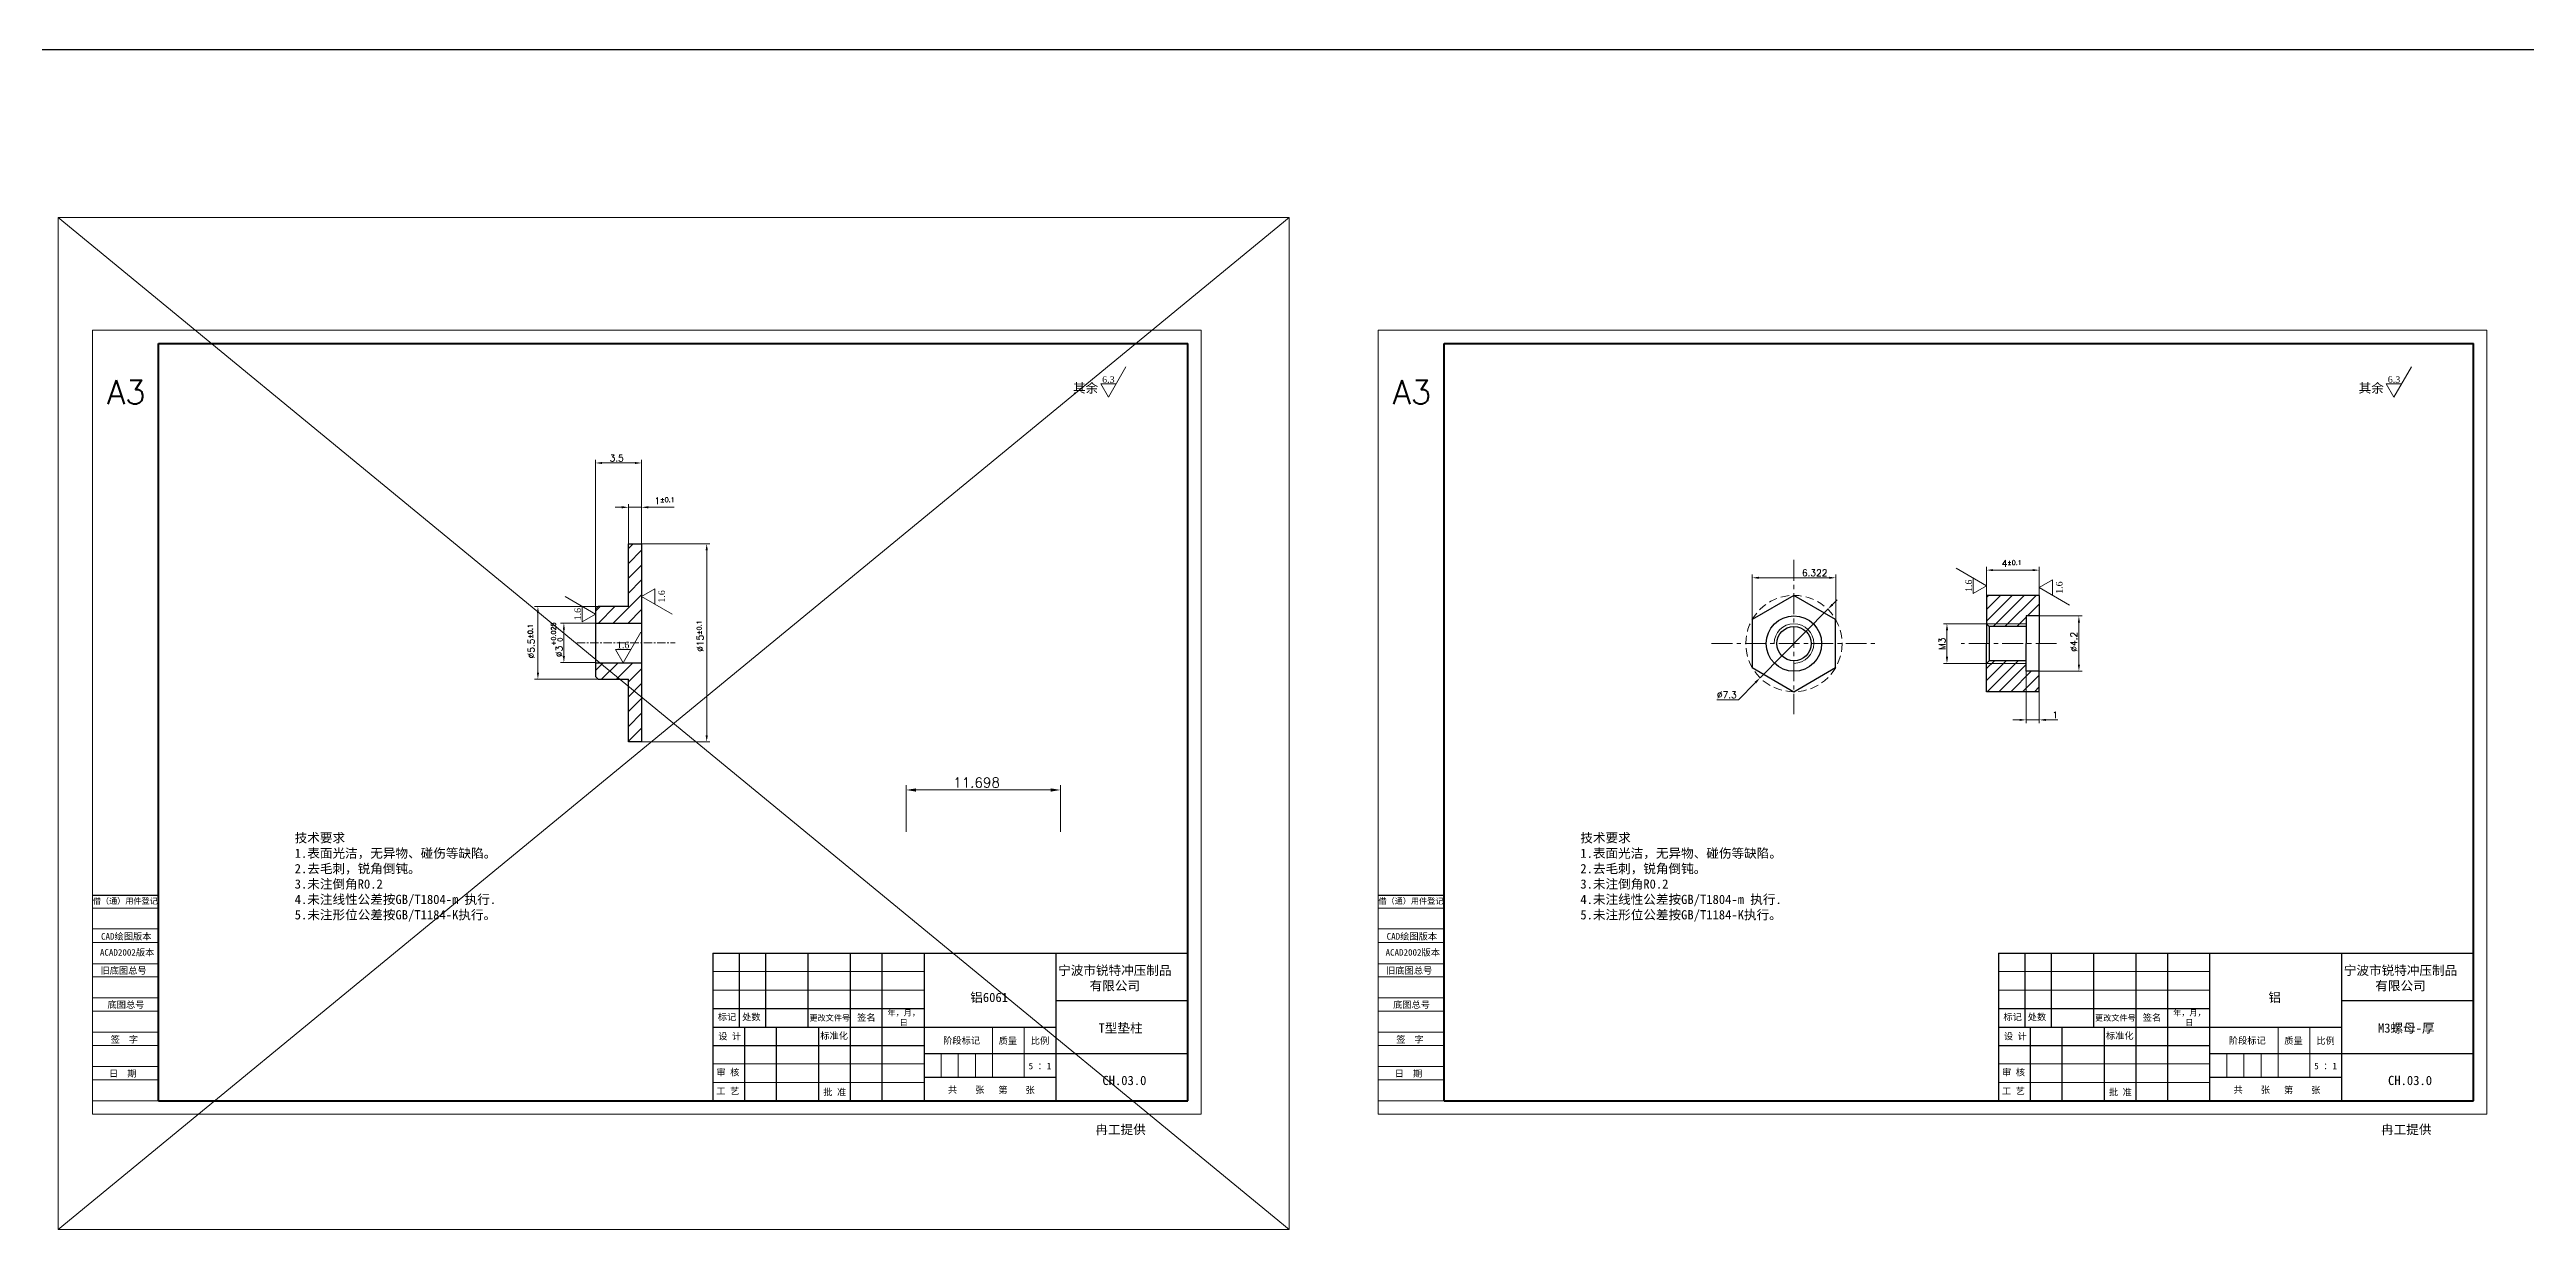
# Model space of a CAD drawing. Header units: millimetres. Extents: x 2881 to 4175, y 614 to 1739.
# Drawn here: x 3240.2 to 3427.9, y 1333 to 1422.4 of the extents above; entities that cross this region are included whole.
import ezdxf

# ---------------------------------------------------------------- set-up
doc = ezdxf.new("R2010")
doc.units = ezdxf.units.MM
doc.linetypes.add('CENTER', pattern=[50.8, 31.75, -6.35, 6.35, -6.35])
doc.linetypes.add('HIDDEN', pattern=[9.525, 6.35, -3.175])
for name, color, linetype, lineweight in [('中心线', 1, 'CENTER', 9), ('填充', 3, 'Continuous', 9), ('实线', 7, 'Continuous', 25), ('尺寸标注', 2, 'Continuous', 9), ('引导线', 6, 'Continuous', 9), ('文本', 3, 'Continuous', 15), ('粗实线', 9, 'Continuous', 50), ('虚线', 4, 'HIDDEN', 13)]:
    doc.layers.add(name, color=color, linetype=linetype, lineweight=lineweight)
doc.styles.add('st', font='txt.shx')
doc.styles.get("Standard").update_dxf_attribs({"font": 'simfang.ttf'})
doc.dimstyles.new('st0.2', dxfattribs={"dimscale": 0.2, "dimtxt": 2.5, "dimasz": 2.5, "dimexe": 1.25, "dimexo": 0, "dimtad": 1, "dimtoh": 1, "dimdec": 3, "dimdsep": 46, "dimtxsty": 'st', "dimcen": 0, "dimclrd": 256, "dimclre": 256, "dimclrt": 256, "dimadec": 4, "dimazin": 2, "dimtfac": 1, "dimtdec": 3, "dimtmove": 0, "dimatfit": 1, "dimfxl": 1, "dimlwd": -1, "dimlwe": -1, "dimarcsym": 0})
doc.dimstyles.new('st0.3', dxfattribs={"dimscale": 0.3, "dimtxt": 2.5, "dimasz": 2.5, "dimexe": 1.25, "dimexo": 0, "dimtad": 1, "dimtoh": 1, "dimdec": 3, "dimdsep": 46, "dimtxsty": 'st', "dimcen": 0, "dimclrd": 256, "dimclre": 256, "dimclrt": 256, "dimadec": 4, "dimazin": 2, "dimtfac": 1, "dimtdec": 3, "dimtmove": 0, "dimatfit": 1, "dimfxl": 1, "dimlwd": -1, "dimlwe": -1, "dimarcsym": 0})

# ---------------------------------------------------------------- blocks, each defined once
blk = doc.blocks.new('*D20')
at = {"layer": 'Defpoints', "color": 0, "ltscale": 0.2, "transparency": 16777216}
for p in [(3281.61, 1378.94), (3279.22, 1375.94), (3281.61, 1375.94)]:
    blk.add_point(p, dxfattribs=at)
at = {"layer": '尺寸标注', "ltscale": 0.2, "transparency": 16777216}
for p, q in [((3281.61, 1378.94), (3278.97, 1378.94)), ((3279.22, 1378.44), (3279.22, 1376.44)), ((3281.61, 1375.94), (3278.97, 1375.94))]:
    blk.add_line(p, q, dxfattribs=at)
for points in [[(3279.14, 1378.44), (3279.3, 1378.44), (3279.22, 1378.94)], [(3279.14, 1376.44), (3279.3, 1376.44), (3279.22, 1375.94)]]:
    blk.add_solid(points, dxfattribs=at)
at = {"layer": '尺寸标注', "ltscale": 0.2, "transparency": 16777216, "insert": (3278.68, 1377.67), "char_height": 0.5, "attachment_point": 5, "rotation": 90, "style": 'st'}
blk.add_mtext('%%C3{}{\\H0.71x;\\C3;\\S+0.025^  0;}', dxfattribs=at)
blk = doc.blocks.new('*D21')
at = {"layer": 'Defpoints', "color": 0, "ltscale": 0.2, "transparency": 16777216}
for p in [(3285.11, 1384.94), (3285.11, 1369.94), (3290.04, 1369.94)]:
    blk.add_point(p, dxfattribs=at)
at = {"layer": '尺寸标注', "ltscale": 0.2, "transparency": 16777216}
for p, q in [((3285.11, 1384.94), (3290.29, 1384.94)), ((3290.04, 1384.44), (3290.04, 1370.44)), ((3285.11, 1369.94), (3290.29, 1369.94))]:
    blk.add_line(p, q, dxfattribs=at)
for points in [[(3289.96, 1384.44), (3290.13, 1384.44), (3290.04, 1384.94)], [(3289.96, 1370.44), (3290.13, 1370.44), (3290.04, 1369.94)]]:
    blk.add_solid(points, dxfattribs=at)
at = {"layer": '尺寸标注', "ltscale": 0.2, "transparency": 16777216, "insert": (3289.54, 1377.95), "char_height": 0.5, "attachment_point": 5, "rotation": 90, "style": 'st'}
blk.add_mtext('%%c15{}{\\A0;{\\H1.5x;}{\\A2;\\H0.71x;\\C3;%%p0.1}}', dxfattribs=at)
blk = doc.blocks.new('*D22')
at = {"layer": 'Defpoints', "color": 0, "ltscale": 0.2, "transparency": 16777216}
for p in [(3285.11, 1387.71), (3284.11, 1384.94), (3285.11, 1384.94)]:
    blk.add_point(p, dxfattribs=at)
at = {"layer": '尺寸标注', "ltscale": 0.2, "transparency": 16777216}
for p, q in [((3283.61, 1387.71), (3283.11, 1387.71)), ((3284.11, 1384.94), (3284.11, 1387.96)), ((3284.11, 1387.71), (3285.11, 1387.71)), ((3285.11, 1384.94), (3285.11, 1387.96)), ((3285.61, 1387.71), (3287.58, 1387.71))]:
    blk.add_line(p, q, dxfattribs=at)
for points in [[(3283.61, 1387.8), (3283.61, 1387.63), (3284.11, 1387.71)], [(3285.61, 1387.8), (3285.61, 1387.63), (3285.11, 1387.71)]]:
    blk.add_solid(points, dxfattribs=at)
at = {"layer": '尺寸标注', "ltscale": 0.2, "transparency": 16777216, "insert": (3286.85, 1388.21), "char_height": 0.5, "attachment_point": 5, "style": 'st'}
blk.add_mtext('1{}{\\A0;{\\H1.5x;}{\\A2;\\H0.71x;\\C3;%%p0.1}}', dxfattribs=at)
blk = doc.blocks.new('*D23')
at = {"layer": 'Defpoints', "color": 0, "ltscale": 0.2, "transparency": 16777216}
for p in [(3281.81, 1380.19), (3277.25, 1374.69), (3281.81, 1374.69)]:
    blk.add_point(p, dxfattribs=at)
at = {"layer": '尺寸标注', "ltscale": 0.2, "transparency": 16777216}
for p, q in [((3281.81, 1380.19), (3277, 1380.19)), ((3277.25, 1379.69), (3277.25, 1375.19)), ((3281.81, 1374.69), (3277, 1374.69))]:
    blk.add_line(p, q, dxfattribs=at)
for points in [[(3277.17, 1379.69), (3277.34, 1379.69), (3277.25, 1380.19)], [(3277.17, 1375.19), (3277.34, 1375.19), (3277.25, 1374.69)]]:
    blk.add_solid(points, dxfattribs=at)
at = {"layer": '尺寸标注', "ltscale": 0.2, "transparency": 16777216, "insert": (3276.75, 1377.56), "char_height": 0.5, "attachment_point": 5, "rotation": 90, "style": 'st'}
blk.add_mtext('%%c5.5{}{\\A0;{\\H1.5x;}{\\A2;\\H0.71x;\\C3;%%p0.1}}', dxfattribs=at)
blk = doc.blocks.new('*D24')
at = {"layer": 'Defpoints', "color": 0, "ltscale": 0.2, "transparency": 16777216}
for p in [(3391.02, 1379.48), (3391.02, 1375.28), (3394.02, 1375.28)]:
    blk.add_point(p, dxfattribs=at)
at = {"layer": '尺寸标注', "ltscale": 0.2, "transparency": 16777216}
for p, q in [((3391.02, 1379.48), (3394.27, 1379.48)), ((3394.02, 1378.98), (3394.02, 1375.78)), ((3391.02, 1375.28), (3394.27, 1375.28))]:
    blk.add_line(p, q, dxfattribs=at)
for points in [[(3393.94, 1378.98), (3394.1, 1378.98), (3394.02, 1379.48)], [(3393.94, 1375.78), (3394.1, 1375.78), (3394.02, 1375.28)]]:
    blk.add_solid(points, dxfattribs=at)
at = {"layer": '尺寸标注', "ltscale": 0.2, "transparency": 16777216, "insert": (3393.64, 1377.52), "char_height": 0.5, "attachment_point": 5, "rotation": 90, "style": 'st'}
blk.add_mtext('%%c4.2', dxfattribs=at)
blk = doc.blocks.new('*D25')
at = {"layer": 'Defpoints', "color": 0, "ltscale": 0.2, "transparency": 16777216}
for p in [(3387.02, 1382.95), (3387.02, 1381.03), (3391.02, 1381.03)]:
    blk.add_point(p, dxfattribs=at)
at = {"layer": '尺寸标注', "ltscale": 0.2, "transparency": 16777216}
for p, q in [((3387.02, 1381.03), (3387.02, 1383.2)), ((3390.52, 1382.95), (3387.52, 1382.95)), ((3391.02, 1381.03), (3391.02, 1383.2))]:
    blk.add_line(p, q, dxfattribs=at)
for points in [[(3387.52, 1383.03), (3387.52, 1382.87), (3387.02, 1382.95)], [(3390.52, 1383.03), (3390.52, 1382.87), (3391.02, 1382.95)]]:
    blk.add_solid(points, dxfattribs=at)
at = {"layer": '尺寸标注', "ltscale": 0.2, "transparency": 16777216, "insert": (3388.93, 1383.45), "char_height": 0.5, "attachment_point": 5, "style": 'st'}
blk.add_mtext('4{}{\\A0;{\\H1.5x;}{\\A2;\\H0.71x;\\C3;%%p0.1}}', dxfattribs=at)
blk = doc.blocks.new('*D26')
at = {"layer": 'Defpoints', "color": 0, "ltscale": 0.2, "transparency": 16777216}
for p in [(3387.02, 1378.88), (3384.02, 1375.88), (3387.02, 1375.88)]:
    blk.add_point(p, dxfattribs=at)
at = {"layer": '尺寸标注', "ltscale": 0.2, "transparency": 16777216}
for p, q in [((3387.02, 1378.88), (3383.77, 1378.88)), ((3384.02, 1378.38), (3384.02, 1376.38)), ((3387.02, 1375.88), (3383.77, 1375.88))]:
    blk.add_line(p, q, dxfattribs=at)
for points in [[(3383.94, 1378.38), (3384.11, 1378.38), (3384.02, 1378.88)], [(3383.94, 1376.38), (3384.11, 1376.38), (3384.02, 1375.88)]]:
    blk.add_solid(points, dxfattribs=at)
at = {"layer": '尺寸标注', "ltscale": 0.2, "transparency": 16777216, "insert": (3383.65, 1377.36), "char_height": 0.5, "attachment_point": 5, "rotation": 90, "style": 'st'}
blk.add_mtext('M3', dxfattribs=at)
blk = doc.blocks.new('*D27')
at = {"layer": 'Defpoints', "color": 0, "ltscale": 0.2, "transparency": 16777216}
for p in [(3390.02, 1375.28), (3391.02, 1373.73), (3391.02, 1371.6)]:
    blk.add_point(p, dxfattribs=at)
at = {"layer": '尺寸标注', "ltscale": 0.2, "transparency": 16777216}
for p, q in [((3390.02, 1375.28), (3390.02, 1371.35)), ((3391.02, 1373.73), (3391.02, 1371.35)), ((3389.52, 1371.6), (3389.02, 1371.6)), ((3390.02, 1371.6), (3391.02, 1371.6)), ((3391.52, 1371.6), (3392.43, 1371.6))]:
    blk.add_line(p, q, dxfattribs=at)
for points in [[(3389.52, 1371.68), (3389.52, 1371.52), (3390.02, 1371.6)], [(3391.52, 1371.68), (3391.52, 1371.52), (3391.02, 1371.6)]]:
    blk.add_solid(points, dxfattribs=at)
at = {"layer": '尺寸标注', "ltscale": 0.2, "transparency": 16777216, "insert": (3392.22, 1371.97), "char_height": 0.5, "attachment_point": 5, "style": 'st'}
blk.add_mtext('1', dxfattribs=at)
blk = doc.blocks.new('*D28')
at = {"layer": 'Defpoints', "color": 0, "ltscale": 0.2, "transparency": 16777216}
for p in [(3375.59, 1382.37), (3369.27, 1379.21), (3375.59, 1379.21)]:
    blk.add_point(p, dxfattribs=at)
at = {"layer": '尺寸标注', "ltscale": 0.2, "transparency": 16777216}
for p, q in [((3369.27, 1379.21), (3369.27, 1382.62)), ((3369.77, 1382.37), (3375.09, 1382.37)), ((3375.59, 1379.21), (3375.59, 1382.62))]:
    blk.add_line(p, q, dxfattribs=at)
for points in [[(3369.77, 1382.45), (3369.77, 1382.29), (3369.27, 1382.37)], [(3375.09, 1382.45), (3375.09, 1382.29), (3375.59, 1382.37)]]:
    blk.add_solid(points, dxfattribs=at)
at = {"layer": '尺寸标注', "ltscale": 0.2, "transparency": 16777216, "insert": (3374, 1382.74), "char_height": 0.5, "attachment_point": 5, "style": 'st'}
blk.add_mtext('6.322', dxfattribs=at)
blk = doc.blocks.new('*D29')
at = {"layer": 'Defpoints', "color": 0, "ltscale": 0.2, "transparency": 16777216}
for p in [(3374.99, 1379.98), (3369.86, 1374.79)]:
    blk.add_point(p, dxfattribs=at)
at = {"layer": '尺寸标注', "ltscale": 0.2, "transparency": 16777216}
for p, q in [((3374.99, 1379.98), (3369.86, 1374.79)), ((3375.34, 1380.34), (3375.69, 1380.69)), ((3369.51, 1374.43), (3368.22, 1373.12)), ((3368.22, 1373.12), (3366.59, 1373.12))]:
    blk.add_line(p, q, dxfattribs=at)
for points in [[(3375.28, 1380.4), (3375.4, 1380.28), (3374.99, 1379.98)], [(3369.45, 1374.49), (3369.57, 1374.37), (3369.86, 1374.79)]]:
    blk.add_solid(points, dxfattribs=at)
at = {"layer": '尺寸标注', "ltscale": 0.2, "transparency": 16777216, "insert": (3367.34, 1373.49), "char_height": 0.5, "attachment_point": 5, "style": 'st'}
blk.add_mtext('∅7.3', dxfattribs=at)
blk = doc.blocks.new('*D47')
at = {"layer": 'Defpoints', "color": 0, "ltscale": 0.2, "transparency": 16777216}
for p in [(3285.11, 1391.07), (3285.11, 1384.94), (3281.61, 1379.99)]:
    blk.add_point(p, dxfattribs=at)
at = {"layer": '尺寸标注', "ltscale": 0.2, "transparency": 16777216}
for p, q in [((3281.61, 1379.99), (3281.61, 1391.32)), ((3282.11, 1391.07), (3284.61, 1391.07)), ((3285.11, 1384.94), (3285.11, 1391.32))]:
    blk.add_line(p, q, dxfattribs=at)
for points in [[(3282.11, 1391.15), (3282.11, 1390.99), (3281.61, 1391.07)], [(3284.61, 1391.15), (3284.61, 1390.99), (3285.11, 1391.07)]]:
    blk.add_solid(points, dxfattribs=at)
at = {"layer": '尺寸标注', "ltscale": 0.2, "transparency": 16777216, "insert": (3283.22, 1391.44), "char_height": 0.5, "attachment_point": 5, "style": 'st'}
blk.add_mtext('3.5', dxfattribs=at)
blk = doc.blocks.new('*D102')
at = {"layer": 'Defpoints', "color": 0, "ltscale": 0.2, "transparency": 16777216}
for p in [(3316.85, 1366.29), (3305.16, 1363.11), (3316.85, 1363.11)]:
    blk.add_point(p, dxfattribs=at)
at = {"layer": '尺寸标注', "ltscale": 0.2, "transparency": 16777216}
for p, q in [((3305.16, 1363.11), (3305.16, 1366.66)), ((3316.85, 1363.11), (3316.85, 1366.66)), ((3305.91, 1366.29), (3316.1, 1366.29))]:
    blk.add_line(p, q, dxfattribs=at)
for points in [[(3305.91, 1366.41), (3305.91, 1366.16), (3305.16, 1366.29)], [(3316.1, 1366.41), (3316.1, 1366.16), (3316.85, 1366.29)]]:
    blk.add_solid(points, dxfattribs=at)
at = {"layer": '尺寸标注', "ltscale": 0.2, "transparency": 16777216, "insert": (3310.49, 1366.85), "char_height": 0.75, "attachment_point": 5, "style": 'st'}
blk.add_mtext('11.698', dxfattribs=at)

msp = doc.modelspace()

# ---------------------------------------------------------------- hatches: boundary and pattern name
at = {"layer": '填充', "ltscale": 0.2}
h = msp.add_hatch(dxfattribs=at)
h.set_pattern_fill('LINE', color=256, scale=0.25, angle=45)
h.set_pattern_definition([(45, (0, 27.8555), (-0.561266, 0.561266), [])])
h.paths.add_polyline_path([(3285.1098, 1384.9354), (3284.1098, 1384.9354), (3284.1098, 1380.1854), (3281.6098, 1380.1854), (3281.6098, 1378.9354), (3285.1098, 1378.9354)])
h.paths.add_polyline_path([(3285.1098, 1375.9354), (3281.6098, 1375.9354), (3281.6098, 1374.6854), (3284.1098, 1374.6854), (3284.1098, 1369.9354), (3285.1098, 1369.9354)])
h = msp.add_hatch(dxfattribs=at)
h.set_pattern_fill('LINE', color=256, scale=0.2, angle=45)
h.set_pattern_definition([(45, (10.7468, 27.8555), (-0.44901281, 0.44901281), [])])
h.paths.add_polyline_path([(3391.015, 1381.0341), (3387.015, 1381.0341), (3387.015, 1378.6822), (3390.015, 1378.6822), (3390.015, 1379.4841), (3391.015, 1379.4841)])
h.paths.add_polyline_path([(3391.015, 1375.2841), (3390.015, 1375.2841), (3390.015, 1376.0861), (3387.015, 1376.0861), (3387.015, 1373.7341), (3391.015, 1373.7341)])

# ---------------------------------------------------------------- linework, layer by layer
at = {"layer": '中心线', "ltscale": 0.05}
for p, q in [((3372.4273, 1383.7375), (3372.4273, 1372.0385)), ((3366.19, 1377.3841), (3378.56, 1377.3841)), ((3392.3344, 1377.3841), (3385.1032, 1377.3841))]:
    msp.add_line(p, q, dxfattribs=at)
at = {"layer": '中心线', "ltscale": 0.02}
msp.add_line((3280.191, 1377.4354), (3287.6472, 1377.4354), dxfattribs=at)
at = {"layer": '填充', "ltscale": 0.2}
for p, q in [((3390.015, 1378.8841), (3387.015, 1378.8841)), ((3390.015, 1375.8841), (3387.015, 1375.8841))]:
    msp.add_line(p, q, dxfattribs=at)
msp.add_arc((3372.4273, 1377.3841), 1.5, 270, 180, dxfattribs=at)
at = {"layer": '实线', "ltscale": 0.2}
for p, q in [((2881.3645, 1422.4052), (4175.2181, 1422.4052)), ((3284.1098, 1380.1854), (3284.1098, 1384.9354)), ((3284.1098, 1384.9354), (3285.1098, 1384.9354)), ((3285.1098, 1384.9354), (3285.1098, 1369.9354)), ((3281.8098, 1380.1854), (3281.6098, 1379.9854)), ((3281.6098, 1379.9854), (3281.6098, 1374.8854)), ((3284.1098, 1380.1854), (3281.8098, 1380.1854)), ((3391.015, 1381.0341), (3387.015, 1381.0341)), ((3387.015, 1381.0341), (3387.015, 1377.3841)), ((3391.015, 1381.0341), (3391.015, 1377.3841)), ((3281.6098, 1378.9354), (3285.1098, 1378.9354)), ((3387.015, 1378.8841), (3387.217, 1378.6822)), ((3390.015, 1378.6822), (3387.217, 1378.6822)), ((3387.217, 1378.6822), (3387.217, 1376.0861)), ((3391.015, 1379.4841), (3390.015, 1379.4841)), ((3390.015, 1379.4841), (3390.015, 1377.3841)), ((3281.6098, 1375.9354), (3285.1098, 1375.9354)), ((3387.015, 1373.7341), (3387.015, 1377.3841)), ((3387.217, 1376.0861), (3387.015, 1375.8841)), ((3390.015, 1376.0861), (3387.217, 1376.0861)), ((3390.015, 1375.2841), (3390.015, 1377.3841)), ((3391.015, 1373.7341), (3391.015, 1377.3841)), ((3281.8098, 1374.6854), (3281.6098, 1374.8854)), ((3281.8098, 1374.6854), (3284.1098, 1374.6854)), ((3284.1098, 1369.9354), (3284.1098, 1374.6854)), ((3391.015, 1375.2841), (3390.015, 1375.2841)), ((3391.015, 1373.7341), (3387.015, 1373.7341)), ((3285.1098, 1369.9354), (3284.1098, 1369.9354))]:
    msp.add_line(p, q, dxfattribs=at)
at = {"layer": '实线'}
for p, q in [((3243.5045, 1358.3237), (3248.5045, 1358.3237)), ((3340.9232, 1358.3237), (3345.9232, 1358.3237)), ((3248.5045, 1342.7237), (3248.5045, 1353.9237)), ((3248.5045, 1353.9237), (3248.5045, 1342.7237)), ((3290.5045, 1353.9237), (3326.5045, 1353.9237)), ((3290.5082, 1353.9237), (3290.5082, 1342.7237)), ((3292.5082, 1353.9237), (3292.5082, 1348.3237)), ((3294.5082, 1353.9237), (3294.5082, 1348.3237)), ((3297.7082, 1353.9237), (3297.7082, 1348.3237)), ((3300.9082, 1353.9237), (3300.9082, 1342.7237)), ((3303.3082, 1353.9237), (3303.3082, 1342.7237)), ((3306.5082, 1353.9237), (3306.5082, 1342.7237)), ((3316.5045, 1353.9237), (3316.5045, 1342.7237)), ((3345.9232, 1342.7237), (3345.9232, 1353.9237)), ((3345.9232, 1353.9237), (3345.9232, 1342.7237)), ((3387.9232, 1353.9237), (3423.9232, 1353.9237)), ((3387.927, 1353.9237), (3387.927, 1342.7237)), ((3389.927, 1353.9237), (3389.927, 1348.3237)), ((3391.927, 1353.9237), (3391.927, 1348.3237)), ((3395.127, 1353.9237), (3395.127, 1348.3237)), ((3398.327, 1353.9237), (3398.327, 1342.7237)), ((3400.727, 1353.9237), (3400.727, 1342.7237)), ((3403.927, 1353.9237), (3403.927, 1342.7237)), ((3413.9232, 1353.9237), (3413.9232, 1342.7237)), ((3290.5045, 1349.7237), (3306.5082, 1349.7237)), ((3316.5045, 1350.3237), (3326.5045, 1350.3237)), ((3387.9232, 1349.7237), (3403.927, 1349.7237)), ((3413.9232, 1350.3237), (3423.9232, 1350.3237)), ((3290.5045, 1348.3237), (3306.5082, 1348.3237)), ((3292.9082, 1348.3237), (3292.9082, 1342.7237)), ((3295.3082, 1348.3237), (3295.3082, 1342.7237)), ((3298.5082, 1348.3237), (3298.5082, 1342.7237)), ((3306.5082, 1348.3237), (3316.5045, 1348.3237)), ((3387.9232, 1348.3237), (3403.927, 1348.3237)), ((3390.327, 1348.3237), (3390.327, 1342.7237)), ((3392.727, 1348.3237), (3392.727, 1342.7237)), ((3395.927, 1348.3237), (3395.927, 1342.7237)), ((3403.927, 1348.3237), (3413.9232, 1348.3237)), ((3290.5045, 1346.9237), (3306.5082, 1346.9237)), ((3306.5082, 1346.3237), (3326.5045, 1346.3237)), ((3387.9232, 1346.9237), (3403.927, 1346.9237)), ((3403.927, 1346.3237), (3423.9232, 1346.3237)), ((3306.5082, 1344.5237), (3316.5045, 1344.5237)), ((3403.927, 1344.5237), (3413.9232, 1344.5237)), ((3290.5045, 1342.7237), (3326.5045, 1342.7237)), ((3387.9232, 1342.7237), (3423.9232, 1342.7237))]:
    msp.add_line(p, q, dxfattribs=at)
at = {"layer": '实线', "ltscale": 0.2}
msp.add_lwpolyline([(3372.4273, 1381.0341), (3369.2663, 1379.2091), (3369.2663, 1375.5591), (3372.4273, 1373.7341), (3375.5883, 1375.5591), (3375.5883, 1379.2091)], close=True, dxfattribs=at)
for radius in [2.1, 1.298]:
    msp.add_circle((3372.4273, 1377.3841), radius, dxfattribs=at)
at = {"layer": '尺寸标注', "ltscale": 0.2}
for p, q in [((3240.8904, 1409.683), (3334.1823, 1409.683)), ((3240.8904, 1332.9797), (3240.8904, 1409.683)), ((3240.8904, 1409.683), (3334.1823, 1332.9797)), ((3334.1823, 1409.683), (3240.8904, 1332.9797)), ((3334.1823, 1409.683), (3334.1823, 1332.9797)), ((3334.1823, 1332.9797), (3240.8904, 1332.9797))]:
    msp.add_line(p, q, dxfattribs=at)
at = {"layer": '引导线'}
for p, q in [((3243.5045, 1401.1237), (3327.5045, 1401.1237)), ((3243.5045, 1341.7237), (3243.5045, 1401.1237)), ((3327.5045, 1341.7237), (3327.5045, 1401.1237)), ((3340.9232, 1401.1237), (3424.9232, 1401.1237)), ((3340.9232, 1341.7237), (3340.9232, 1401.1237)), ((3424.9232, 1341.7237), (3424.9232, 1401.1237)), ((3248.5045, 1357.3237), (3243.5045, 1357.3237)), ((3345.9232, 1357.3237), (3340.9232, 1357.3237)), ((3248.5045, 1355.7558), (3243.5045, 1355.7558)), ((3345.9232, 1355.7558), (3340.9232, 1355.7558)), ((3248.5045, 1354.7237), (3243.5045, 1354.7237)), ((3345.9232, 1354.7237), (3340.9232, 1354.7237)), ((3248.5045, 1353.1237), (3243.5045, 1353.1237)), ((3248.5045, 1352.1237), (3243.5045, 1352.1237)), ((3290.5045, 1352.5237), (3306.5082, 1352.5237)), ((3345.9232, 1353.1237), (3340.9232, 1353.1237)), ((3345.9232, 1352.1237), (3340.9232, 1352.1237)), ((3387.9232, 1352.5237), (3403.927, 1352.5237)), ((3248.5045, 1350.5237), (3243.5045, 1350.5237)), ((3248.5045, 1349.5237), (3243.5045, 1349.5237)), ((3290.5045, 1351.1237), (3306.5082, 1351.1237)), ((3345.9232, 1350.5237), (3340.9232, 1350.5237)), ((3345.9232, 1349.5237), (3340.9232, 1349.5237)), ((3387.9232, 1351.1237), (3403.927, 1351.1237)), ((3248.5045, 1347.9237), (3243.5045, 1347.9237)), ((3345.9232, 1347.9237), (3340.9232, 1347.9237)), ((3248.5045, 1346.9237), (3243.5045, 1346.9237)), ((3345.9232, 1346.9237), (3340.9232, 1346.9237)), ((3248.5045, 1345.3237), (3243.5045, 1345.3237)), ((3248.5045, 1344.3237), (3243.5045, 1344.3237)), ((3290.5045, 1345.5237), (3306.5082, 1345.5237)), ((3290.5045, 1344.1237), (3306.5082, 1344.1237)), ((3345.9232, 1345.3237), (3340.9232, 1345.3237)), ((3345.9232, 1344.3237), (3340.9232, 1344.3237)), ((3387.9232, 1345.5237), (3403.927, 1345.5237)), ((3387.9232, 1344.1237), (3403.927, 1344.1237)), ((3248.5045, 1342.7237), (3243.5045, 1342.7237)), ((3345.9232, 1342.7237), (3340.9232, 1342.7237)), ((3243.5045, 1341.7237), (3327.5045, 1341.7237)), ((3340.9232, 1341.7237), (3424.9232, 1341.7237))]:
    msp.add_line(p, q, dxfattribs=at)
at = {"layer": '文本'}
for p, q in [((3320.4768, 1396.0485), (3321.8071, 1398.3525)), ((3417.8956, 1396.0485), (3419.2258, 1398.3525)), ((3321.0588, 1397.0565), (3319.8949, 1397.0565)), ((3319.8949, 1397.0565), (3320.4768, 1396.0485)), ((3418.4776, 1397.0565), (3417.3136, 1397.0565)), ((3417.3136, 1397.0565), (3417.8956, 1396.0485)), ((3286.1178, 1381.5365), (3285.1098, 1380.9545)), ((3286.1178, 1380.3725), (3286.1178, 1381.5365)), ((3387.015, 1381.7611), (3384.711, 1383.0913)), ((3386.007, 1382.3431), (3386.007, 1381.1791)), ((3386.007, 1381.1791), (3387.015, 1381.7611)), ((3392.023, 1382.2048), (3391.015, 1381.6228)), ((3391.015, 1381.6228), (3393.319, 1380.2926)), ((3392.023, 1381.0409), (3392.023, 1382.2048)), ((3281.6098, 1379.6117), (3279.3058, 1380.9419)), ((3280.6018, 1380.1936), (3280.6018, 1379.0297)), ((3280.6018, 1379.0297), (3281.6098, 1379.6117)), ((3285.1098, 1380.9545), (3287.4138, 1379.6243)), ((3283.7081, 1375.9354), (3285.0383, 1378.2394)), ((3284.29, 1376.9434), (3283.1261, 1376.9434)), ((3283.1261, 1376.9434), (3283.7081, 1375.9354))]:
    msp.add_line(p, q, dxfattribs=at)
at = {"layer": '文本', "ltscale": 0.2}
for p, q in [((3311.7045, 1348.3237), (3311.7045, 1344.5237)), ((3314.1045, 1348.3237), (3314.1045, 1344.5237)), ((3409.1232, 1348.3237), (3409.1232, 1344.5237)), ((3411.5232, 1348.3237), (3411.5232, 1344.5237)), ((3307.8045, 1346.3237), (3307.8045, 1344.5237)), ((3309.1045, 1346.3237), (3309.1045, 1344.5237)), ((3310.4045, 1346.3237), (3310.4045, 1344.5237)), ((3405.2232, 1346.3237), (3405.2232, 1344.5237)), ((3406.5232, 1346.3237), (3406.5232, 1344.5237)), ((3407.8232, 1346.3237), (3407.8232, 1344.5237))]:
    msp.add_line(p, q, dxfattribs=at)
at = {"layer": '粗实线'}
for p, q in [((3248.5045, 1342.7237), (3248.5045, 1400.1237)), ((3248.5045, 1400.1237), (3326.5045, 1400.1237)), ((3326.5045, 1342.7237), (3326.5045, 1400.1237)), ((3345.9232, 1342.7237), (3345.9232, 1400.1237)), ((3345.9232, 1400.1237), (3423.9232, 1400.1237)), ((3423.9232, 1342.7237), (3423.9232, 1400.1237)), ((3248.5045, 1342.7237), (3326.5045, 1342.7237)), ((3345.9232, 1342.7237), (3423.9232, 1342.7237))]:
    msp.add_line(p, q, dxfattribs=at)
at = {"layer": '虚线', "ltscale": 0.1}
msp.add_circle((3372.4273, 1377.3841), 3.65, dxfattribs=at)

# ---------------------------------------------------------------- texts
at = {"layer": '实线', "ltscale": 0.2, "char_height": 1.8, "width": 5, "attachment_point": 1, "style": 'st'}
for insert in [(3244.5928, 1397.3348), (3342.0115, 1397.3348)]:
    msp.add_mtext('A3', dxfattribs=dict(at, insert=insert))
at = {"layer": '实线', "char_height": 0.7, "attachment_point": 5}
for s, insert, width in [('宁波市锐特冲压制品\\P有限公司', (3320.9688, 1351.9953), 12.63596), ('宁波市锐特冲压制品\\P有限公司', (3418.3876, 1351.9953), 12.63596), ('铝6061', (3311.4429, 1350.5322), 7.8742), ('铝', (3408.8617, 1350.5322), 7.8742), ('T型垫柱', (3321.4044, 1348.2081), 12.63596), ('M3螺母-厚', (3418.8232, 1348.2081), 12.63596), ('CH.03.0', (3321.692, 1344.2686), 9.2005), ('CH.03.0', (3419.1108, 1344.2686), 9.2005), ('冉工提供', (3321.4044, 1340.5146), 12.63596), ('冉工提供', (3418.8232, 1340.5146), 12.63596)]:
    msp.add_mtext(s, dxfattribs=dict(at, insert=insert, width=width))
at = {"layer": '文本'}
for s, insert, char_height, width, attachment_point in [('其余', (3318.7506, 1396.3215), 0.7, 12.63596, 8), ('{\\fTimes New Roman|b0|i0|c0|p18;6.3}', (3320.0066, 1397.6455), 0.5, 2.92, 1), ('其余', (3416.1694, 1396.3215), 0.7, 12.63596, 8), ('{\\fTimes New Roman|b0|i0|c0|p18;6.3}', (3417.4254, 1397.6455), 0.5, 2.92, 1), ('{\\fTimes New Roman|b0|i0|c0|p18;1.6}', (3283.2379, 1377.5324), 0.5, 2.92, 1), ('技术要求\\P1.表面光洁，无异物、碰伤等缺陷。\\P2.去毛刺，锐角倒钝。\\P3.未注倒角R0.2\\P4.未注线性公差按GB/T1804-m 执行.\\P5.未注形位公差按GB/T1184-K执行。', (3258.8233, 1359.6612), 0.7, 17.90296, 4), ('技术要求\\P1.表面光洁，无异物、碰伤等缺陷。\\P2.去毛刺，锐角倒钝。\\P3.未注倒角R0.2\\P4.未注线性公差按GB/T1804-m 执行.\\P5.未注形位公差按GB/T1184-K执行。', (3356.242, 1359.6612), 0.7, 17.90296, 4)]:
    msp.add_mtext(s, dxfattribs=dict(at, insert=insert, char_height=char_height, width=width, attachment_point=attachment_point))
at = {"layer": '文本', "char_height": 0.5, "width": 2.92, "attachment_point": 1, "rotation": 90}
for insert in [(3286.3725, 1380.4843), (3385.4181, 1381.2909), (3392.2778, 1381.1526), (3280.0128, 1379.1415)]:
    msp.add_mtext('{\\fTimes New Roman|b0|i0|c0|p18;1.6}', dxfattribs=dict(at, insert=insert))
at = {"layer": '文本', "ltscale": 0.2, "attachment_point": 5}
for s, insert, char_height, width in [('借（通）用件登记', (3245.9869, 1357.8449), 0.44, 10.22572), ('借（通）用件登记', (3343.4057, 1357.8449), 0.44, 10.22572), ('CAD绘图版本', (3246.058, 1355.1626), 0.5, 15.159404), ('CAD绘图版本', (3343.4767, 1355.1626), 0.5, 15.159404), ('ACAD2002版本', (3246.1265, 1353.9484), 0.5, 11.701904), ('ACAD2002版本', (3343.5453, 1353.9484), 0.5, 11.701904), ('旧底图总号', (3245.856, 1352.5756), 0.5, 13.237686), ('旧底图总号', (3343.2747, 1352.5756), 0.5, 13.237686), ('底图总号', (3246.0346, 1349.9892), 0.5, 2.90232), ('底图总号', (3343.4534, 1349.9892), 0.5, 2.90232), ('签  字', (3245.9125, 1347.3571), 0.5, 2.90232), ('标记', (3291.5813, 1349.0554), 0.5, 2.90232), ('设 计', (3291.7858, 1347.5917), 0.5, 2.90232), ('处数', (3293.4253, 1349.051), 0.5, 2.90232), ('更改文件号', (3299.3647, 1348.9848), 0.44, 6.437633), ('标准化', (3299.6986, 1347.6372), 0.5, 2.90232), ('签名', (3302.1376, 1349.0167), 0.5, 2.90232), ('年，月，日', (3304.9761, 1349.0124), 0.44, 2.90232), ('阶段标记', (3309.3598, 1347.2662), 0.5, 2.90232), ('质量', (3312.8624, 1347.2546), 0.5, 2.90232), ('比例', (3315.2966, 1347.2546), 0.5, 2.90232), ('签  字', (3343.3313, 1347.3571), 0.5, 2.90232), ('标记', (3389.0001, 1349.0554), 0.5, 2.90232), ('设 计', (3389.2046, 1347.5917), 0.5, 2.90232), ('处数', (3390.844, 1349.051), 0.5, 2.90232), ('更改文件号', (3396.7835, 1348.9848), 0.44, 6.437633), ('标准化', (3397.1174, 1347.6372), 0.5, 2.90232), ('签名', (3399.5564, 1349.0167), 0.5, 2.90232), ('年，月，日', (3402.3949, 1349.0124), 0.44, 2.90232), ('阶段标记', (3406.7786, 1347.2662), 0.5, 2.90232), ('质量', (3410.2812, 1347.2546), 0.5, 2.90232), ('比例', (3412.7154, 1347.2546), 0.5, 2.90232), ('日  期', (3245.8009, 1344.7695), 0.5, 2.90232), ('审 核', (3291.6492, 1344.8636), 0.5, 2.90232), ('共    张', (3309.7059, 1343.5398), 0.5, 2.90232), ('第    张', (3313.5192, 1343.5217), 0.5, 2.90232), ('5 ：1', (3315.2938, 1345.3674), 0.5, 2.90232), ('日  期', (3343.2196, 1344.7695), 0.5, 2.90232), ('审 核', (3389.0679, 1344.8636), 0.5, 2.90232), ('共    张', (3407.1246, 1343.5398), 0.5, 2.90232), ('第    张', (3410.9379, 1343.5217), 0.5, 2.90232), ('5 ：1', (3412.7126, 1345.3674), 0.5, 2.90232), ('工 艺', (3291.6412, 1343.454), 0.5, 2.90232), ('批 准', (3299.7442, 1343.3607), 0.5, 2.90232), ('工 艺', (3389.06, 1343.454), 0.5, 2.90232), ('批 准', (3397.1629, 1343.3607), 0.5, 2.90232)]:
    msp.add_mtext(s, dxfattribs=dict(at, insert=insert, char_height=char_height, width=width))

# ---------------------------------------------------------------- dimensions: what is measured, and where the dimension line sits
at = {"layer": '尺寸标注', "ltscale": 0.2}
for base, p1, p2, dimstyle, picture, middle in [((3285.1098, 1391.0691), (3281.6098, 1379.9854), (3285.1098, 1384.9354), 'st0.2', '*D47', (3283.2193, 1391.0691)), ((3375.5883, 1382.3692), (3369.2663, 1379.2091), (3375.5883, 1379.2091), 'st0.2', '*D28', (3374.0004, 1382.3692)), ((3391.015, 1371.6), (3390.015, 1375.2841), (3391.015, 1373.7341), 'st0.2', '*D27', (3392.2234, 1371.6)), ((3316.8545, 1366.2899), (3305.1567, 1363.1103), (3316.8545, 1363.1103), 'st0.3', '*D102', (3310.4909, 1366.2899))]:
    dim = msp.add_linear_dim(base=base, p1=p1, p2=p2, dimstyle=dimstyle, dxfattribs=at)
    dim.commit()
    dim.dimension.update_dxf_attribs({"geometry": picture, "text_midpoint": middle, "dimtype": 160})
for base, p1, p2, picture, middle in [((3285.1098, 1387.713), (3284.1098, 1384.9354), (3285.1098, 1384.9354), '*D22', (3286.8452, 1387.713)), ((3387.015, 1382.9499), (3391.015, 1381.0341), (3387.015, 1381.0341), '*D25', (3388.9308, 1382.9499))]:
    dim = msp.add_linear_dim(base=base, p1=p1, p2=p2, text='<>{}{\\A0;{\\H1.5x;}{\\A2;\\H0.71x;\\C3;%%p0.1}}', dimstyle='st0.2', override={"dimtp": 0.1, "dimtm": 0.1, "dimtdec": 3, "dimtzin": 8}, dxfattribs=at)
    dim.commit()
    dim.dimension.update_dxf_attribs({"geometry": picture, "text_midpoint": middle, "dimtype": 160})
for base, p1, p2, text, override, picture, middle in [((3290.044, 1369.9354), (3285.1098, 1384.9354), (3285.1098, 1369.9354), '%%c<>{}{\\A0;{\\H1.5x;}{\\A2;\\H0.71x;\\C3;%%p0.1}}', {"dimtp": 0.1, "dimtm": 0.1, "dimtdec": 3, "dimtzin": 8}, '*D21', (3290.044, 1377.954)), ((3277.2544, 1374.6854), (3281.8098, 1380.1854), (3281.8098, 1374.6854), '%%c<>{}{\\A0;{\\H1.5x;}{\\A2;\\H0.71x;\\C3;%%p0.1}}', {"dimtp": 0.1, "dimtm": 0.1, "dimtdec": 3, "dimtzin": 8}, '*D23', (3277.2544, 1377.5642)), ((3279.2209, 1375.9354), (3281.6098, 1378.9354), (3281.6098, 1375.9354), '%%C<>{}{\\H0.71x;\\C3;\\S+0.025^  0;}', {"dimtp": 0.025, "dimtm": 0, "dimtdec": 3, "dimtzin": 8}, '*D20', (3279.2209, 1377.6721))]:
    dim = msp.add_linear_dim(base=base, p1=p1, p2=p2, angle=90, text=text, dimstyle='st0.2', override=override, dxfattribs=at)
    dim.commit()
    dim.dimension.update_dxf_attribs({"geometry": picture, "text_midpoint": middle, "dimtype": 160})
dim = msp.add_diameter_dim_2p(p1=(3374.9912, 1379.982), p2=(3369.8635, 1374.7862), dimstyle='st0.2', dxfattribs=at)
dim.commit()
dim.dimension.update_dxf_attribs({"geometry": '*D29', "text_midpoint": (3367.341, 1373.117), "dimtype": 163})
for base, p1, p2, text, picture, middle in [((3384.0218, 1375.8841), (3387.015, 1378.8841), (3387.015, 1375.8841), 'M<>', '*D26', (3384.0218, 1377.3624)), ((3394.0186, 1375.2841), (3391.015, 1379.4841), (3391.015, 1375.2841), '%%c<>', '*D24', (3394.0186, 1377.5199))]:
    dim = msp.add_linear_dim(base=base, p1=p1, p2=p2, angle=90, text=text, dimstyle='st0.2', dxfattribs=at)
    dim.commit()
    dim.dimension.update_dxf_attribs({"geometry": picture, "text_midpoint": middle, "dimtype": 160})

doc.saveas('drawing.dxf')
